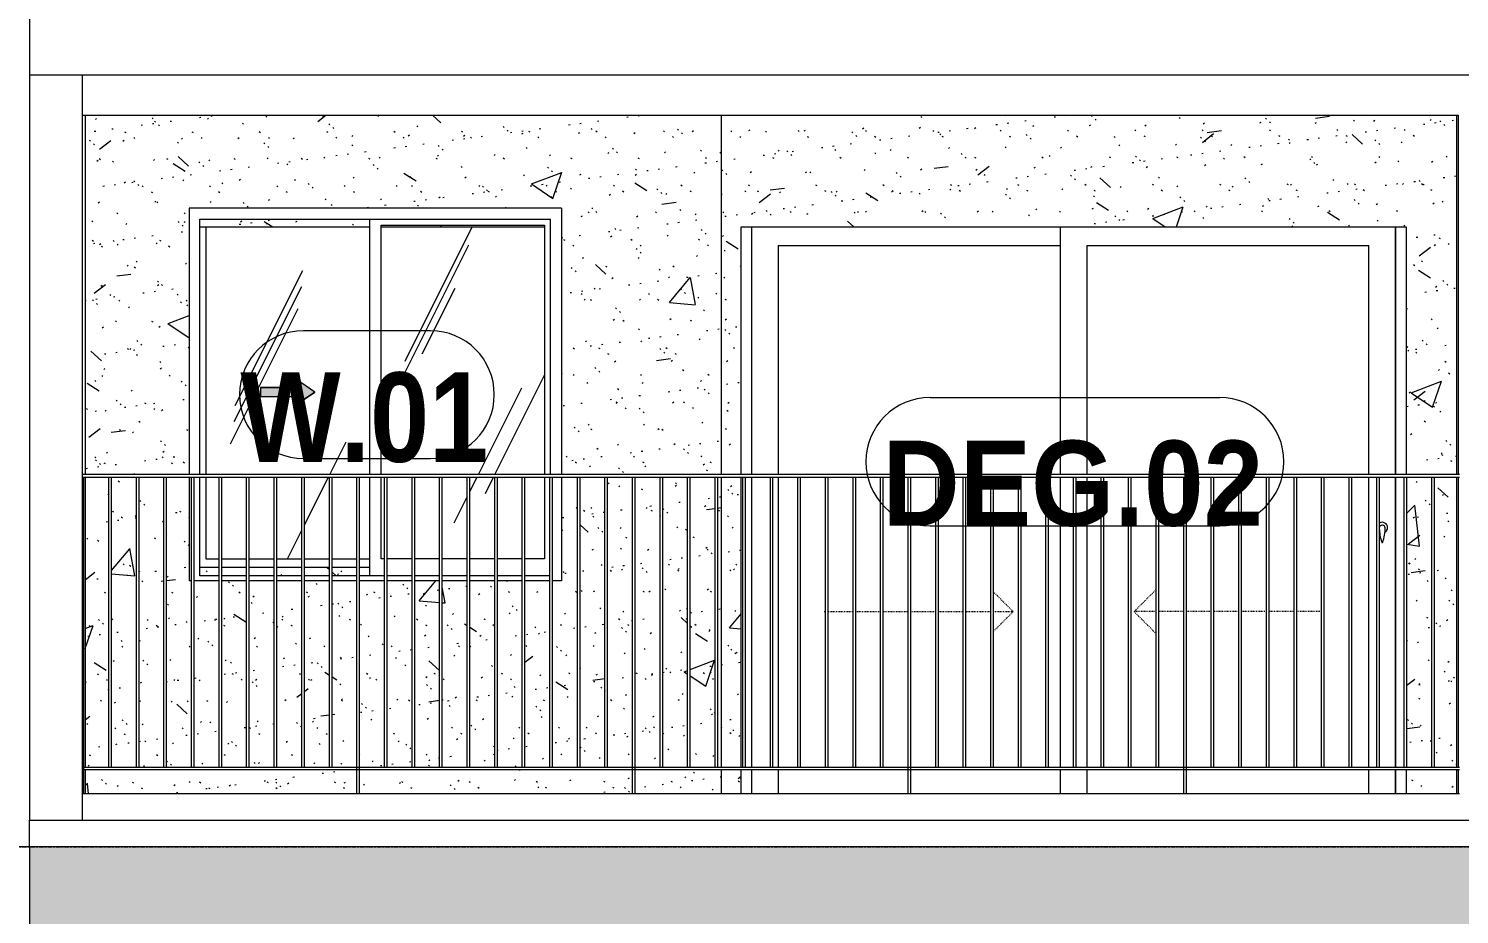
# Model space of a CAD drawing. Header units: millimetres. Extents: x -134153 to 99383, y -5233 to 35400.
# Drawn here: x 47781 to 53159, y 5346 to 8675 of the extents above; entities that cross this region are included whole.
import ezdxf

# ---------------------------------------------------------------- set-up
doc = ezdxf.new("R2010")
doc.units = ezdxf.units.MM
for name, pattern in [('1 NÉT CALL OUT', [6, 3, -3]), ('Centre', [31.75, 6.35, -4.7625, 15.875, -4.7625]), ('Dash', [6, 3, -3])]:
    doc.linetypes.add(name, pattern=pattern)
for name, color, linetype, lineweight in [('0-2', 250, 'Continuous', 5), ('A-DETL-GENF', 92, 'Continuous', 9), ('A-DETL-GENF-1', 92, '1 NÉT CALL OUT', 9), ('A-DOOR', 31, 'Continuous', 9), ('A-DOOR-FRAM', 31, 'Continuous', 9), ('A-DOOR-HDLN', 31, 'Dash', 9), ('A-DOOR-IDEN', 31, 'Continuous', 9), ('A-FLOR-HRAL', 11, 'Continuous', 9), ('A-FLOR-LEVL-2', 51, 'Centre', 9), ('A-GLAZ', 151, 'Continuous', 9), ('A-GLAZ-3', 7, '1 NÉT CALL OUT', 9), ('A-GLAZ-IDEN', 152, 'Continuous', 9), ('A-WALL', 113, 'Continuous', 9), ('A-WALL-PATT-1', 9, 'Continuous', 9), ('A-WALL-PATT-2', 111, 'Continuous', 5), ('I-WALL-1', 7, 'Continuous', 9), ('S-BEAM-1', 7, 'Continuous', 9), ('S-COLS', 52, 'Continuous', 9)]:
    doc.layers.add(name, color=color, linetype=linetype, lineweight=lineweight)
doc.styles.add('Arial_B_1', font='arialbd_0.ttf', dxfattribs={"width": 0.85, "height": 336})
doc.styles.add('Arial_B_2', font='arialbd_0.ttf', dxfattribs={"width": 0.9, "height": 320})
pattern_1 = [(50, (82572.6, 0), (1165.98, -102.01), [121.92, -1341.12]), (355, (82572.6, 0), (-225.55, 1222.76), [97.54, -1072.9]), (100.451, (82669.8, -8.5), (940.43, 1120.75), [103.62, -1139.78]), (46.184, (82572.6, 325.1), (1734.9, -269.07), [182.88, -2011.68]), (96.636, (82717.2, 302.7), (1519.38, 1583.54), [155.42, -1709.66]), (351.184, (82572.6, 325.1), (1519.4, 1583.52), [146.3, -1609.34]), (21, (82735.2, 243.8), (970.33, -654.5), [121.92, -1341.12]), (326, (82735.2, 243.8), (395.53, 1178.8), [97.54, -1072.9]), (71.451, (82816, 189.3), (1365.87, 524.3), [103.62, -1139.78]), (37.5, (82572.62, 0), (19.767, 541.153), [53.645, -1006.246, 53.645, -1035.507, -1076.96]), (37.5, (82572.62, 0), (19.767, 541.153), [-2149.043, 53.645, -1023.315]), (7.5, (82572.6, 0), (427.646, 641.156), [53.645, -567.334, 53.645, -981.862, -410.464]), (7.5, (82572.6, 0), (427.646, 641.156), [-1656.486, 53.645, -356.82]), (327.5, (82210.1, 0), (867.782, -36.665), [53.645, -352.755, 53.645, -1214.323, -1682.496]), (327.5, (82210.1, 0), (867.782, -36.665), [-1674.37, 53.645, -1628.85]), (317.5, (82047.56, 0), (948.028, 162.73), [53.645, -474.675, 53.645, -788.416, -1194.816]), (317.5, (82047.56, 0), (948.028, 162.73), [-1370.38, 53.645, -1141.17])]
pattern_2 = [(37.5, (82572.62, 0), (-5.1206, 156.6122), [5.364, -118.181, 5.364, -132.812, -132.08]), (37.5, (82572.62, 0), (-5.1206, 156.6122), [-261.722, 5.364, -126.716]), (7.5, (82572.62, 0), (143.847, 229.3842), [5.364, -61.285, 5.364, -105.989, -42.672]), (7.5, (82572.62, 0), (143.847, 229.3842), [-178.003, 5.364, -37.308]), (327.5, (82472.65, 0), (253.1176, 0.4601), [5.364, -35.276, 5.364, -140.94, -191.008]), (327.5, (82472.65, 0), (253.1176, 0.4601), [-186.944, 5.364, -185.644]), (317.5, (82472.65, 0), (244.338, 71.3376), [5.364, -14.956, 5.364, -90.546, -109.728]), (317.5, (82472.65, 0), (244.338, 71.3376), [-116.23, 5.364, -104.364])]
pattern_3 = [(63.435, (84482.24, 111.3), (-0.002, 1625.6), [567.96, -3067]), (63.435, (82856.64, 111.3), (-0.002, 1625.6), [567.96, -3067]), (63.435, (85260.4, 425.35), (-0.002, 1625.6), [567.96, -3067]), (63.435, (83634.8, 425.35), (-0.002, 1625.6), [567.96, -3067]), (63.435, (85142.64, 314.5), (-0.002, 1625.6), [567.96, -3067]), (63.435, (83517.04, 314.5), (-0.002, 1625.6), [567.96, -3067]), (63.435, (85022.6, 949.4), (-0.002, 1625.6), [276.06, -3358.9]), (63.435, (83397, 949.4), (-0.002, 1625.6), [276.06, -3358.9]), (63.435, (84944.06, 851.15), (-0.002, 1625.6), [567.96, -3067]), (63.435, (83318.46, 851.15), (-0.002, 1625.6), [567.96, -3067]), (63.435, (84957.9, 921.7), (-0.002, 1625.6), [567.96, -3067]), (63.435, (83332.3, 921.7), (-0.002, 1625.6), [567.96, -3067]), (63.435, (84302.1, 612.2), (-0.002, 1625.6), [567.96, -3067]), (63.435, (82676.5, 612.2), (-0.002, 1625.6), [567.96, -3067]), (63.435, (84315.9, 695.35), (-0.002, 1625.6), [567.96, -3067]), (63.435, (82690.3, 695.35), (-0.002, 1625.6), [567.96, -3067]), (63.435, (84319.65, 755.3), (-0.002, 1625.6), [567.96, -3067]), (63.435, (82694.05, 755.3), (-0.002, 1625.6), [567.96, -3067])]

# ---------------------------------------------------------------- blocks, each defined once
blk = doc.blocks.new('NCV_TKTC_KET CAU_rvt-2-TKCS_MẶT ĐỨNG HƯỚNG NAM')
at = {"layer": 'S-BEAM-1'}
for p, q in [((86277.6, 8900), (86277.6, 8500)), ((94852.6, 8500), (86277.6, 8500)), ((86277.6, 5700), (86477.6, 5700)), ((86277.6, 5600), (86277.6, 5700)), ((86477.6, 5700), (91652.5, 5700)), ((91652.5, 5700), (91852.5, 5700))]:
    blk.add_line(p, q, dxfattribs=at)
blk = doc.blocks.new('NCV_TKTC_TANG 2_rvt-2-TKCS_MẶT ĐỨNG HƯỚNG NAM')
at = {"layer": 'A-WALL-PATT-1'}
h = blk.add_hatch(dxfattribs=at)
h.set_pattern_fill('FP_31', color=256, style=0, pattern_type=2)
h.set_pattern_definition(pattern_1)
h.paths.add_polyline_path([(86756.1, 5800), (87508.6, 5800), (87508.6, 5890), (86487.6, 5890), (86487.6, 5800), (86546.1, 5800)])
h.paths.add_polyline_path([(87518.6, 5800), (88544.6, 5800), (88544.6, 5890), (87518.6, 5890)])
h.paths.add_polyline_path([(88877.6, 5800), (88877.6, 5890), (88554.6, 5890), (88554.6, 5800), (88787.6, 5800)])
h.paths.add_polyline_path([(88036.6, 5900), (88130.2, 5900), (88130.2, 6600), (88036.6, 6600), (88036.6, 6513.3)])
h.paths.add_polyline_path([(88140.2, 5900), (88233.8, 5900), (88233.8, 6600), (88140.2, 6600), (88140.2, 6513.3)])
h.paths.add_polyline_path([(88243.8, 5900), (88337.4, 5900), (88337.4, 6990), (88277.6, 6990), (88277.6, 6600), (88243.8, 6600), (88243.8, 6513.3)])
h.paths.add_polyline_path([(88347.4, 5900), (88441, 5900), (88441, 6990), (88347.4, 6990), (88347.4, 6513.3)])
h.paths.add_polyline_path([(88451, 5900), (88544.6, 5900), (88544.6, 6990), (88451, 6990), (88451, 6361)])
h.paths.add_polyline_path([(87622.2, 5900), (87715.8, 5900), (87715.8, 6600), (87622.2, 6600), (87622.2, 6283.9)])
h.paths.add_polyline_path([(86897, 5900), (86990.6, 5900), (86990.6, 6600), (86897, 6600), (86897, 6513.3)])
h.paths.add_polyline_path([(87518.6, 5900), (87612.2, 5900), (87612.2, 6600), (87518.6, 6600), (87518.6, 6226)])
h.paths.add_polyline_path([(87508.6, 5900), (87508.6, 6600), (87415, 6600), (87415, 5900)])
h.paths.add_polyline_path([(88026.6, 5900), (88026.6, 6600), (87933, 6600), (87933, 5900)])
h.paths.add_polyline_path([(87405, 5900), (87405, 6600), (87311.4, 6600), (87311.4, 5900)])
h.paths.add_polyline_path([(87301.4, 5900), (87301.4, 6600), (87207.8, 6600), (87207.8, 5900)])
h.paths.add_polyline_path([(87197.8, 5900), (87197.8, 6600), (87104.2, 6600), (87104.2, 5900)])
h.paths.add_polyline_path([(86887, 5900), (86887, 6600), (86877.6, 6600), (86877.6, 6990), (86793.4, 6990), (86793.4, 5900)])
h.paths.add_polyline_path([(87923, 5900), (87923, 6600), (87829.4, 6600), (87829.4, 5900)])
h.paths.add_polyline_path([(86783.4, 5900), (86783.4, 6990), (86689.8, 6990), (86689.8, 5900)])
h.paths.add_polyline_path([(88554.6, 5900), (88648.2, 5900), (88648.2, 6990), (88554.6, 6990), (88554.6, 6188.3)])
h.paths.add_polyline_path([(86679.8, 5900), (86679.8, 6990), (86586.2, 6990), (86586.2, 5900)])
h.paths.add_polyline_path([(87819.4, 5900), (87819.4, 6600), (87725.8, 6600), (87725.8, 5900)])
h.paths.add_polyline_path([(88658.2, 5900), (88751.8, 5900), (88751.8, 6990), (88658.2, 6990), (88658.2, 6015.7)])
h.paths.add_polyline_path([(86576.2, 5900), (86576.2, 6990), (86487.6, 6990), (86487.6, 5900)])
h.paths.add_polyline_path([(88761.8, 5900), (88855.4, 5900), (88855.4, 6990), (88761.8, 6990), (88761.8, 6513.3)])
h.paths.add_polyline_path([(87000.6, 5900), (87094.2, 5900), (87094.2, 6600), (87000.6, 6600), (87000.6, 5936.6)])
h.paths.add_polyline_path([(88877.6, 5900), (88877.6, 6990), (88865.4, 6990), (88865.4, 5900)])
h.paths.add_polyline_path([(86936.4, 6619), (86990.6, 6619), (86990.6, 6650), (86918.5, 6650), (86918.5, 6619)])
h.paths.add_polyline_path([(87000.6, 6619), (87094.2, 6619), (87094.2, 6650), (87000.6, 6650)])
h.paths.add_polyline_path([(87104.2, 6619), (87197.8, 6619), (87197.8, 6650), (87104.2, 6650)])
h.paths.add_polyline_path([(87207.8, 6619), (87301.4, 6619), (87301.4, 6650), (87207.8, 6650)])
h.paths.add_polyline_path([(87311.4, 6619), (87405, 6619), (87405, 6650), (87311.4, 6650)])
h.paths.add_polyline_path([(87415, 6619), (87508.6, 6619), (87508.6, 6650), (87415, 6650)])
h.paths.add_polyline_path([(87518.6, 6619), (87555.3, 6619), (87555.3, 6650), (87518.6, 6650)])
h.paths.add_polyline_path([(86487.6, 7000), (86877.6, 7000), (86877.6, 8000), (88277.6, 8000), (88277.6, 7000), (88877.6, 7000), (88877.6, 8350), (86487.6, 8350), (86487.6, 7617.5)])
h.paths.add_polyline_path([(86936.4, 7930), (87555.3, 7930), (87555.3, 7959.1), (86918.5, 7959.1), (86918.5, 7930)])
h.paths.add_polyline_path([(87599.8, 7930), (88214.1, 7930), (88214.1, 7936.5), (87599.8, 7936.5)])
h = blk.add_hatch(dxfattribs=at)
h.set_pattern_fill('FP_32', color=256, style=0, pattern_type=2)
h.set_pattern_definition(pattern_2)
h.paths.add_polyline_path([(86756.1, 5800), (87508.6, 5800), (87508.6, 5890), (86487.6, 5890), (86487.6, 5800), (86546.1, 5800)])
h.paths.add_polyline_path([(87518.6, 5800), (88544.6, 5800), (88544.6, 5890), (87518.6, 5890)])
h.paths.add_polyline_path([(88877.6, 5800), (88877.6, 5890), (88554.6, 5890), (88554.6, 5800), (88787.6, 5800)])
h.paths.add_polyline_path([(88036.6, 5900), (88130.2, 5900), (88130.2, 6600), (88036.6, 6600), (88036.6, 6513.3)])
h.paths.add_polyline_path([(88140.2, 5900), (88233.8, 5900), (88233.8, 6600), (88140.2, 6600), (88140.2, 6513.3)])
h.paths.add_polyline_path([(88243.8, 5900), (88337.4, 5900), (88337.4, 6990), (88277.6, 6990), (88277.6, 6600), (88243.8, 6600), (88243.8, 6513.3)])
h.paths.add_polyline_path([(88347.4, 5900), (88441, 5900), (88441, 6990), (88347.4, 6990), (88347.4, 6513.3)])
h.paths.add_polyline_path([(88451, 5900), (88544.6, 5900), (88544.6, 6990), (88451, 6990), (88451, 6361)])
h.paths.add_polyline_path([(87622.2, 5900), (87715.8, 5900), (87715.8, 6600), (87622.2, 6600), (87622.2, 6283.9)])
h.paths.add_polyline_path([(86897, 5900), (86990.6, 5900), (86990.6, 6600), (86897, 6600), (86897, 6513.3)])
h.paths.add_polyline_path([(87518.6, 5900), (87612.2, 5900), (87612.2, 6600), (87518.6, 6600), (87518.6, 6226)])
h.paths.add_polyline_path([(87508.6, 5900), (87508.6, 6600), (87415, 6600), (87415, 5900)])
h.paths.add_polyline_path([(88026.6, 5900), (88026.6, 6600), (87933, 6600), (87933, 5900)])
h.paths.add_polyline_path([(87405, 5900), (87405, 6600), (87311.4, 6600), (87311.4, 5900)])
h.paths.add_polyline_path([(87301.4, 5900), (87301.4, 6600), (87207.8, 6600), (87207.8, 5900)])
h.paths.add_polyline_path([(87197.8, 5900), (87197.8, 6600), (87104.2, 6600), (87104.2, 5900)])
h.paths.add_polyline_path([(86887, 5900), (86887, 6600), (86877.6, 6600), (86877.6, 6990), (86793.4, 6990), (86793.4, 5900)])
h.paths.add_polyline_path([(87923, 5900), (87923, 6600), (87829.4, 6600), (87829.4, 5900)])
h.paths.add_polyline_path([(86783.4, 5900), (86783.4, 6990), (86689.8, 6990), (86689.8, 5900)])
h.paths.add_polyline_path([(88554.6, 5900), (88648.2, 5900), (88648.2, 6990), (88554.6, 6990), (88554.6, 6188.3)])
h.paths.add_polyline_path([(86679.8, 5900), (86679.8, 6990), (86586.2, 6990), (86586.2, 5900)])
h.paths.add_polyline_path([(87819.4, 5900), (87819.4, 6600), (87725.8, 6600), (87725.8, 5900)])
h.paths.add_polyline_path([(88658.2, 5900), (88751.8, 5900), (88751.8, 6990), (88658.2, 6990), (88658.2, 6015.7)])
h.paths.add_polyline_path([(86576.2, 5900), (86576.2, 6990), (86487.6, 6990), (86487.6, 5900)])
h.paths.add_polyline_path([(88761.8, 5900), (88855.4, 5900), (88855.4, 6990), (88761.8, 6990), (88761.8, 6513.3)])
h.paths.add_polyline_path([(87000.6, 5900), (87094.2, 5900), (87094.2, 6600), (87000.6, 6600), (87000.6, 5936.6)])
h.paths.add_polyline_path([(88877.6, 5900), (88877.6, 6990), (88865.4, 6990), (88865.4, 5900)])
h.paths.add_polyline_path([(86936.4, 6619), (86990.6, 6619), (86990.6, 6650), (86918.5, 6650), (86918.5, 6619)])
h.paths.add_polyline_path([(87000.6, 6619), (87094.2, 6619), (87094.2, 6650), (87000.6, 6650)])
h.paths.add_polyline_path([(87104.2, 6619), (87197.8, 6619), (87197.8, 6650), (87104.2, 6650)])
h.paths.add_polyline_path([(87207.8, 6619), (87301.4, 6619), (87301.4, 6650), (87207.8, 6650)])
h.paths.add_polyline_path([(87311.4, 6619), (87405, 6619), (87405, 6650), (87311.4, 6650)])
h.paths.add_polyline_path([(87415, 6619), (87508.6, 6619), (87508.6, 6650), (87415, 6650)])
h.paths.add_polyline_path([(87518.6, 6619), (87555.3, 6619), (87555.3, 6650), (87518.6, 6650)])
h.paths.add_polyline_path([(86487.6, 7000), (86877.6, 7000), (86877.6, 8000), (88277.6, 8000), (88277.6, 7000), (88877.6, 7000), (88877.6, 8350), (86487.6, 8350), (86487.6, 7617.5)])
h.paths.add_polyline_path([(86936.4, 7930), (87555.3, 7930), (87555.3, 7959.1), (86918.5, 7959.1), (86918.5, 7930)])
h.paths.add_polyline_path([(87599.8, 7930), (88214.1, 7930), (88214.1, 7936.5), (87599.8, 7936.5)])
h = blk.add_hatch(dxfattribs=at)
h.set_pattern_fill('FP_31', color=256, style=0, pattern_type=2)
h.set_pattern_definition(pattern_1)
h.paths.add_polyline_path([(91642.6, 5800), (91642.6, 5890), (91452.6, 5890), (91452.6, 5800), (91630.1, 5800)])
h.paths.add_polyline_path([(88877.6, 5800), (88952.6, 5800), (88952.6, 5890), (88877.6, 5890)])
h.paths.add_polyline_path([(88877.6, 5900), (88952.6, 5900), (88952.6, 6990), (88877.6, 6990), (88877.6, 6513.3)])
h.paths.add_polyline_path([(91642.6, 5900), (91642.6, 6990), (91559, 6990), (91559, 5900), (91621.7, 5900)])
h.paths.add_polyline_path([(91455.4, 5900), (91549, 5900), (91549, 6990), (91455.4, 6990), (91455.4, 6513.3)])
h.paths.add_polyline_path([(88877.6, 7000), (88952.6, 7000), (88952.6, 7930), (91452.6, 7930), (91452.6, 7000), (91642.6, 7000), (91642.6, 8350), (88877.6, 8350), (88877.6, 7065.4)])
h = blk.add_hatch(dxfattribs=at)
h.set_pattern_fill('FP_32', color=256, style=0, pattern_type=2)
h.set_pattern_definition(pattern_2)
h.paths.add_polyline_path([(91642.6, 5800), (91642.6, 5890), (91452.6, 5890), (91452.6, 5800), (91630.1, 5800)])
h.paths.add_polyline_path([(88877.6, 5800), (88952.6, 5800), (88952.6, 5890), (88877.6, 5890)])
h.paths.add_polyline_path([(88877.6, 5900), (88952.6, 5900), (88952.6, 6990), (88877.6, 6990), (88877.6, 6513.3)])
h.paths.add_polyline_path([(91642.6, 5900), (91642.6, 6990), (91559, 6990), (91559, 5900), (91621.7, 5900)])
h.paths.add_polyline_path([(91455.4, 5900), (91549, 5900), (91549, 6990), (91455.4, 6990), (91455.4, 6513.3)])
h.paths.add_polyline_path([(88877.6, 7000), (88952.6, 7000), (88952.6, 7930), (91452.6, 7930), (91452.6, 7000), (91642.6, 7000), (91642.6, 8350), (88877.6, 8350), (88877.6, 7065.4)])
at = {"layer": 'I-WALL-1'}
for p, q in [((86487.6, 8350), (86487.6, 7000)), ((88877.6, 8350), (88877.6, 7000)), ((91642.6, 7000), (91642.6, 8350)), ((86918.5, 7930), (87555.3, 7930)), ((87599.8, 7930), (88214.1, 7930)), ((88952.6, 7000), (88952.6, 7930)), ((88952.6, 7930), (91452.6, 7930)), ((91452.6, 7930), (91452.6, 7000)), ((86487.6, 6990), (86487.6, 5900)), ((88877.6, 6990), (88877.6, 5900)), ((88952.6, 5900), (88952.6, 6990)), ((91642.6, 5900), (91642.6, 6990)), ((86990.6, 6650), (86918.5, 6650)), ((87094.2, 6650), (87000.6, 6650)), ((87197.8, 6650), (87104.2, 6650)), ((87301.4, 6650), (87207.8, 6650)), ((87405, 6650), (87311.4, 6650)), ((87508.6, 6650), (87415, 6650)), ((87555.3, 6650), (87518.6, 6650)), ((86487.6, 5890), (86487.6, 5800)), ((88877.6, 5890), (88877.6, 5800)), ((88952.6, 5800), (88952.6, 5890)), ((91452.6, 5890), (91452.6, 5800)), ((91642.6, 5800), (91642.6, 5890))]:
    blk.add_line(p, q, dxfattribs=at)
blk = doc.blocks.new('1_FAMILY RVT - W01-WxH 1400x1400xmm-V277-TKCS_MẶT ĐỨNG HƯỚNG NAM')
at = {"layer": 'A-DETL-GENF-1'}
blk.add_hatch(color=256, dxfattribs=at).paths.add_polyline_path([(87282.1, 7262.1), (87349.8, 7309.5), (87282.1, 7357), (87282.1, 7326.5), (87146.6, 7326.5), (87146.6, 7292.6), (87282.1, 7292.6)])
at = {"layer": 'A-GLAZ'}
h = blk.add_hatch(dxfattribs=at)
h.set_pattern_fill('FP_30', color=256, style=0, pattern_type=2)
h.set_pattern_definition(pattern_3)
h.paths.add_polyline_path([(86990.6, 6682.5), (86990.6, 6990), (86941.1, 6990), (86941.1, 6682.5)])
h.paths.add_polyline_path([(87000.6, 6682.5), (87094.2, 6682.5), (87094.2, 6990), (87000.6, 6990), (87000.6, 6742)])
h.paths.add_polyline_path([(87104.2, 6682.5), (87197.8, 6682.5), (87197.8, 6990), (87104.2, 6990), (87104.2, 6845.6)])
h.paths.add_polyline_path([(87207.8, 6682.5), (87301.4, 6682.5), (87301.4, 6990), (87207.8, 6990), (87207.8, 6949.2)])
h.paths.add_polyline_path([(87311.4, 6682.5), (87405, 6682.5), (87405, 6990), (87311.4, 6990), (87311.4, 6926.5)])
h.paths.add_polyline_path([(87415, 6682.5), (87508.6, 6682.5), (87508.6, 6990), (87415, 6990), (87415, 6822.9)])
h.paths.add_polyline_path([(87518.6, 6682.5), (87555.3, 6682.5), (87555.3, 6990), (87518.6, 6990), (87518.6, 6719.3)])
h.paths.add_polyline_path([(87555.3, 7000), (87555.3, 7930), (86941.1, 7930), (86941.1, 7000), (87349.8, 7000)])
h.paths.add_polyline_path([(87282.1, 7262.1), (87282.1, 7292.6), (87146.6, 7292.6), (87146.6, 7326.5), (87282.1, 7326.5), (87282.1, 7357), (87349.8, 7309.5), (87325.6, 7292.6)])
h = blk.add_hatch(dxfattribs=at)
h.set_pattern_fill('FP_30', color=256, style=0, pattern_type=2)
h.set_pattern_definition(pattern_3)
h.paths.add_polyline_path([(87612.2, 6682.5), (87612.2, 6990), (87599.8, 6990), (87599.8, 6682.5)])
h.paths.add_polyline_path([(87622.2, 6682.5), (87715.8, 6682.5), (87715.8, 6990), (87622.2, 6990), (87622.2, 6714.5)])
h.paths.add_polyline_path([(87725.8, 6682.5), (87819.4, 6682.5), (87819.4, 6990), (87725.8, 6990), (87725.8, 6862.5)])
h.paths.add_polyline_path([(88130.2, 6682.5), (88130.2, 6990), (88036.6, 6990), (88036.6, 6682.5)])
h.paths.add_polyline_path([(87829.4, 6682.5), (87923, 6682.5), (87923, 6990), (87829.4, 6990)])
h.paths.add_polyline_path([(88214.1, 6682.5), (88214.1, 6990), (88140.2, 6990), (88140.2, 6682.5)])
h.paths.add_polyline_path([(87933, 6682.5), (88026.6, 6682.5), (88026.6, 6990), (87933, 6990)])
h.paths.add_polyline_path([(87729.6, 7000), (88214.1, 7000), (88214.1, 7930), (87599.8, 7930), (87599.8, 7000)])
at = {"layer": 'A-DETL-GENF'}
for p, q in [((87146.6, 7326.5), (87146.6, 7292.6)), ((87146.6, 7326.5), (87282.1, 7326.5)), ((87282.1, 7326.5), (87146.6, 7326.5)), ((87146.6, 7326.5), (87146.6, 7292.6)), ((87282.1, 7357), (87282.1, 7326.5)), ((87349.8, 7309.5), (87282.1, 7357)), ((87349.8, 7309.5), (87282.1, 7357)), ((87282.1, 7357), (87282.1, 7326.5)), ((87146.6, 7292.6), (87282.1, 7292.6)), ((87146.6, 7292.6), (87282.1, 7292.6)), ((87349.8, 7309.5), (87282.1, 7262.1)), ((87282.1, 7262.1), (87349.8, 7309.5)), ((87282.1, 7292.6), (87282.1, 7262.1)), ((87282.1, 7292.6), (87282.1, 7262.1))]:
    blk.add_line(p, q, dxfattribs=at)
at = {"layer": 'A-GLAZ'}
for p, q in [((88277.6, 8000), (86877.6, 8000)), ((86877.6, 8000), (86877.6, 7000)), ((88277.6, 8000), (88277.6, 7000)), ((86918.5, 7959.1), (88236.6, 7959.1)), ((86918.5, 7000), (86918.5, 7959.1)), ((86941.1, 7930), (86941.1, 7000)), ((87555.3, 7959.1), (87555.3, 7000)), ((87599.8, 7000), (87599.8, 7936.5)), ((87599.8, 7936.5), (88214.1, 7936.5)), ((88214.1, 7936.5), (88214.1, 7000)), ((88236.6, 7000), (88236.6, 7959.1)), ((86877.6, 6990), (86877.6, 6600)), ((86918.5, 6619), (86918.5, 6990)), ((86941.1, 6990), (86941.1, 6682.5)), ((87555.3, 6990), (87555.3, 6619)), ((87599.8, 6682.5), (87599.8, 6990)), ((88214.1, 6990), (88214.1, 6682.5)), ((88277.6, 6990), (88277.6, 6600)), ((86941.1, 6682.5), (86990.6, 6682.5)), ((87000.6, 6682.5), (87094.2, 6682.5)), ((87104.2, 6682.5), (87197.8, 6682.5)), ((87207.8, 6682.5), (87301.4, 6682.5)), ((87311.4, 6682.5), (87405, 6682.5)), ((87415, 6682.5), (87508.6, 6682.5)), ((87518.6, 6682.5), (87555.3, 6682.5)), ((87612.2, 6682.5), (87599.8, 6682.5)), ((87715.8, 6682.5), (87622.2, 6682.5)), ((87819.4, 6682.5), (87725.8, 6682.5)), ((87923, 6682.5), (87829.4, 6682.5)), ((88026.6, 6682.5), (87933, 6682.5)), ((88130.2, 6682.5), (88036.6, 6682.5)), ((88214.1, 6682.5), (88140.2, 6682.5)), ((86990.6, 6619), (86918.5, 6619)), ((87094.2, 6619), (87000.6, 6619)), ((87197.8, 6619), (87104.2, 6619)), ((87301.4, 6619), (87207.8, 6619)), ((87405, 6619), (87311.4, 6619)), ((87508.6, 6619), (87415, 6619)), ((87612.2, 6619), (87518.6, 6619)), ((87715.8, 6619), (87622.2, 6619)), ((87819.4, 6619), (87725.8, 6619)), ((87923, 6619), (87829.4, 6619)), ((88026.6, 6619), (87933, 6619)), ((88130.2, 6619), (88036.6, 6619)), ((88233.8, 6619), (88140.2, 6619)), ((86887, 6600), (86877.6, 6600)), ((86990.6, 6600), (86897, 6600)), ((87094.2, 6600), (87000.6, 6600)), ((87197.8, 6600), (87104.2, 6600)), ((87301.4, 6600), (87207.8, 6600)), ((87405, 6600), (87311.4, 6600)), ((87508.6, 6600), (87415, 6600)), ((87612.2, 6600), (87518.6, 6600)), ((87715.8, 6600), (87622.2, 6600)), ((87819.4, 6600), (87725.8, 6600)), ((87923, 6600), (87829.4, 6600)), ((88026.6, 6600), (87933, 6600)), ((88130.2, 6600), (88036.6, 6600)), ((88233.8, 6600), (88140.2, 6600)), ((88277.6, 6600), (88243.8, 6600))]:
    blk.add_line(p, q, dxfattribs=at)
blk = doc.blocks.new('DEG_02-DEG_03 - DEG_02-2500x2400mm-CỬA ĐI 02 CÁNH TRƯỢT-V255-TKCS_MẶT ĐỨNG HƯỚNG NAM')
at = {"layer": 'A-DOOR'}
for p, q in [((90152.6, 10400), (90152.6, 11330)), ((91412.6, 11330), (91412.6, 10400)), ((89092.6, 11260), (89092.6, 10400)), ((89092.6, 11260), (90152.6, 11260)), ((90252.6, 11260), (90252.6, 10400)), ((90252.6, 11260), (91312.6, 11260)), ((91312.6, 10400), (91312.6, 11260)), ((89092.6, 10390), (89092.6, 9300)), ((90152.6, 9300), (90152.6, 10390)), ((90252.6, 10390), (90252.6, 9300)), ((91312.6, 9300), (91312.6, 10390)), ((91412.6, 10390), (91412.6, 9300)), ((89092.6, 9290), (89092.6, 9200)), ((90152.6, 9200), (90152.6, 9290)), ((90252.6, 9290), (90252.6, 9200)), ((91312.6, 9200), (91312.6, 9290)), ((91412.6, 9290), (91412.6, 9200))]:
    blk.add_line(p, q, dxfattribs=at)
at = {"layer": 'A-DOOR', "flags": 128}
blk.add_lwpolyline([(91364.1, 10208.7), (91364.1, 10208.7), (91364, 10208.7), (91364, 10208.7), (91364, 10208.7), (91364, 10208.7), (91364, 10208.7), (91364, 10208.7), (91363.9, 10208.7), (91363.9, 10208.7), (91363.9, 10208.7), (91363.9, 10208.7), (91363.8, 10208.7), (91363.8, 10208.7), (91363.8, 10208.7), (91363.7, 10208.7), (91363.7, 10208.7), (91363.7, 10208.7), (91363.6, 10208.7), (91363.6, 10208.7), (91363.5, 10208.7), (91363.5, 10208.7), (91363.4, 10208.7), (91363.4, 10208.7), (91363.3, 10208.7), (91363.3, 10208.7), (91363.2, 10208.7), (91363.2, 10208.7), (91363.1, 10208.7), (91363.1, 10208.7), (91363, 10208.7), (91362.9, 10208.7), (91362.9, 10208.7), (91362.8, 10208.7), (91362.8, 10208.7), (91362.7, 10208.7), (91362.6, 10208.7), (91362.6, 10208.7), (91362.5, 10208.7), (91362.5, 10208.7), (91362.4, 10208.7), (91362.3, 10208.7), (91362.3, 10208.7), (91362.2, 10208.7), (91362.2, 10208.7), (91362.1, 10208.7), (91362.1, 10208.7), (91362, 10208.7), (91361.9, 10208.7), (91361.9, 10208.7), (91361.8, 10208.7), (91361.8, 10208.7), (91361.7, 10208.7), (91361.7, 10208.7), (91361.6, 10208.7), (91361.6, 10208.7), (91361.5, 10208.7), (91361.5, 10208.7), (91361.5, 10208.7), (91361.4, 10208.7), (91361.4, 10208.7), (91361.3, 10208.7), (91361.3, 10208.7), (91361.3, 10208.7), (91361.2, 10208.7), (91361.2, 10208.7), (91361.2, 10208.7), (91361.2, 10208.7), (91361.2, 10208.7), (91361.1, 10208.7), (91361.1, 10208.7), (91361.1, 10208.7), (91361.1, 10208.7), (91361.1, 10208.7), (91361.1, 10208.7), (91361.1, 10208.7)], dxfattribs=at)
at = {"layer": 'A-DOOR'}
for centre, radius, start, end in [((91362.6, 10200), 20, 0, 120), ((91516.4, 10199.2), 164.8, 180.6304, 199.134), ((91361.1, 10199.2), 9.45, 90, 165), ((91364.1, 10199.2), 9.45, 0, 90), ((91208.8, 10199.2), 164.8, 340.866, 0), ((91362.6, 10200), 20, 300, 0), ((91362.9, 10146), 2.34, 199.134, 261.031), ((91362.2, 10146), 2.34, 278.969, 340.866)]:
    blk.add_arc(centre, radius, start, end, dxfattribs=at)
at = {"layer": 'A-DOOR-FRAM'}
for p, q in [((88992.6, 10400), (88992.6, 11330)), ((91412.6, 10400), (91412.6, 11330)), ((88992.6, 9300), (88992.6, 10390)), ((91412.6, 9300), (91412.6, 10390)), ((88992.6, 9200), (88992.6, 9290)), ((91412.6, 9200), (91412.6, 9290))]:
    blk.add_line(p, q, dxfattribs=at)
at = {"layer": 'A-DOOR-HDLN'}
for p, q in [((89975.3, 9884.2), (89901.4, 9958.2)), ((90429.8, 9884.2), (90513, 9967.4)), ((89265.3, 9884.2), (89269.8, 9884.2)), ((89279.8, 9884.2), (89373.4, 9884.2)), ((89383.4, 9884.2), (89477, 9884.2)), ((89487, 9884.2), (89580.6, 9884.2)), ((89590.6, 9884.2), (89684.2, 9884.2)), ((89694.2, 9884.2), (89787.8, 9884.2)), ((89797.8, 9884.2), (89891.4, 9884.2)), ((89975.3, 9884.2), (89901.4, 9810.3)), ((89901.4, 9884.2), (89975.3, 9884.2)), ((90429.8, 9884.2), (90513, 9801.1)), ((90513, 9884.2), (90429.8, 9884.2)), ((90616.6, 9884.2), (90523, 9884.2)), ((90720.2, 9884.2), (90626.6, 9884.2)), ((90823.8, 9884.2), (90730.2, 9884.2)), ((90927.4, 9884.2), (90833.8, 9884.2)), ((91031, 9884.2), (90937.4, 9884.2)), ((91134.6, 9884.2), (91041, 9884.2))]:
    blk.add_line(p, q, dxfattribs=at)
blk = doc.blocks.new('Railing - 10mm-1251313-TKCS_MẶT ĐỨNG HƯỚNG NAM')
at = {"layer": 'A-FLOR-HRAL'}
for p, q in [((52620.064287, 5900), (52620.064287, 6990)), ((52630.064287, 5900), (52630.064287, 6990))]:
    blk.add_line(p, q, dxfattribs=at)
blk = doc.blocks.new('Railing - 50 x 10mm-1251315-TKCS_MẶT ĐỨNG HƯỚNG NAM')
at = {"layer": 'A-FLOR-HRAL'}
for p, q in [((51697.564287, 5800), (51697.564287, 6990)), ((51707.564287, 6990), (51697.564287, 6990)), ((51707.564287, 5800), (51707.564287, 6990))]:
    blk.add_line(p, q, dxfattribs=at)
blk = doc.blocks.new('Railing - 50 x 10mm-1251311-TKCS_MẶT ĐỨNG HƯỚNG NAM')
at = {"layer": 'A-FLOR-HRAL'}
for p in [(52722.564287, 5800), (52727.564287, 6990)]:
    blk.add_line(p, (52722.564287, 6990), dxfattribs=at)
blk = doc.blocks.new('Railing - Railing-1267863-TKCS_MẶT ĐỨNG HƯỚNG NAM')
at = {"layer": 'A-FLOR-HRAL'}
for p, q in [((86477.6, 5900), (91652.6, 5900)), ((91652.6, 5890), (86477.6, 5890))]:
    blk.add_line(p, q, dxfattribs=at)
at = {"extrusion": (0, 0, -1), "zscale": -1}
for name, p in [('Railing - 50 x 10mm-1251311-TKCS_MẶT ĐỨNG HƯỚNG NAM', (-139205.1, 0)), ('Railing - 10mm-1251313-TKCS_MẶT ĐỨNG HƯỚNG NAM', (-139206.2, 0)), ('Railing - 10mm-1251313-TKCS_MẶT ĐỨNG HƯỚNG NAM', (-139309.8, 0)), ('Railing - 10mm-1251313-TKCS_MẶT ĐỨNG HƯỚNG NAM', (-139413.4, 0)), ('Railing - 10mm-1251313-TKCS_MẶT ĐỨNG HƯỚNG NAM', (-139517, 0)), ('Railing - 10mm-1251313-TKCS_MẶT ĐỨNG HƯỚNG NAM', (-139620.6, 0)), ('Railing - 10mm-1251313-TKCS_MẶT ĐỨNG HƯỚNG NAM', (-139724.2, 0)), ('Railing - 10mm-1251313-TKCS_MẶT ĐỨNG HƯỚNG NAM', (-139827.8, 0)), ('Railing - 10mm-1251313-TKCS_MẶT ĐỨNG HƯỚNG NAM', (-139931.4, 0)), ('Railing - 10mm-1251313-TKCS_MẶT ĐỨNG HƯỚNG NAM', (-140035, 0)), ('Railing - 50 x 10mm-1251315-TKCS_MẶT ĐỨNG HƯỚNG NAM', (-139216.1, 0)), ('Railing - 10mm-1251313-TKCS_MẶT ĐỨNG HƯỚNG NAM', (-140242.2, 0)), ('Railing - 10mm-1251313-TKCS_MẶT ĐỨNG HƯỚNG NAM', (-140345.8, 0)), ('Railing - 10mm-1251313-TKCS_MẶT ĐỨNG HƯỚNG NAM', (-140449.4, 0)), ('Railing - 10mm-1251313-TKCS_MẶT ĐỨNG HƯỚNG NAM', (-140553, 0)), ('Railing - 10mm-1251313-TKCS_MẶT ĐỨNG HƯỚNG NAM', (-140656.6, 0)), ('Railing - 10mm-1251313-TKCS_MẶT ĐỨNG HƯỚNG NAM', (-140760.2, 0)), ('Railing - 10mm-1251313-TKCS_MẶT ĐỨNG HƯỚNG NAM', (-140863.8, 0)), ('Railing - 10mm-1251313-TKCS_MẶT ĐỨNG HƯỚNG NAM', (-140967.4, 0)), ('Railing - 10mm-1251313-TKCS_MẶT ĐỨNG HƯỚNG NAM', (-141071, 0)), ('Railing - 50 x 10mm-1251315-TKCS_MẶT ĐỨNG HƯỚNG NAM', (-140252.1, 0)), ('Railing - 10mm-1251313-TKCS_MẶT ĐỨNG HƯỚNG NAM', (-141278.2, 0)), ('Railing - 10mm-1251313-TKCS_MẶT ĐỨNG HƯỚNG NAM', (-141381.8, 0)), ('Railing - 10mm-1251313-TKCS_MẶT ĐỨNG HƯỚNG NAM', (-141485.4, 0)), ('Railing - 10mm-1251313-TKCS_MẶT ĐỨNG HƯỚNG NAM', (-141589, 0)), ('Railing - 10mm-1251313-TKCS_MẶT ĐỨNG HƯỚNG NAM', (-141692.6, 0)), ('Railing - 10mm-1251313-TKCS_MẶT ĐỨNG HƯỚNG NAM', (-141796.2, 0)), ('Railing - 10mm-1251313-TKCS_MẶT ĐỨNG HƯỚNG NAM', (-141899.8, 0)), ('Railing - 10mm-1251313-TKCS_MẶT ĐỨNG HƯỚNG NAM', (-142003.4, 0)), ('Railing - 10mm-1251313-TKCS_MẶT ĐỨNG HƯỚNG NAM', (-142107, 0)), ('Railing - 50 x 10mm-1251315-TKCS_MẶT ĐỨNG HƯỚNG NAM', (-141288.1, 0)), ('Railing - 10mm-1251313-TKCS_MẶT ĐỨNG HƯỚNG NAM', (-142314.2, 0)), ('Railing - 10mm-1251313-TKCS_MẶT ĐỨNG HƯỚNG NAM', (-142417.8, 0)), ('Railing - 10mm-1251313-TKCS_MẶT ĐỨNG HƯỚNG NAM', (-142521.4, 0)), ('Railing - 10mm-1251313-TKCS_MẶT ĐỨNG HƯỚNG NAM', (-142625, 0)), ('Railing - 10mm-1251313-TKCS_MẶT ĐỨNG HƯỚNG NAM', (-142728.6, 0)), ('Railing - 10mm-1251313-TKCS_MẶT ĐỨNG HƯỚNG NAM', (-142832.2, 0)), ('Railing - 10mm-1251313-TKCS_MẶT ĐỨNG HƯỚNG NAM', (-142935.8, 0)), ('Railing - 10mm-1251313-TKCS_MẶT ĐỨNG HƯỚNG NAM', (-143039.4, 0)), ('Railing - 10mm-1251313-TKCS_MẶT ĐỨNG HƯỚNG NAM', (-143143, 0)), ('Railing - 50 x 10mm-1251315-TKCS_MẶT ĐỨNG HƯỚNG NAM', (-142324.1, 0)), ('Railing - 10mm-1251313-TKCS_MẶT ĐỨNG HƯỚNG NAM', (-143350.2, 0)), ('Railing - 10mm-1251313-TKCS_MẶT ĐỨNG HƯỚNG NAM', (-143453.8, 0)), ('Railing - 10mm-1251313-TKCS_MẶT ĐỨNG HƯỚNG NAM', (-143557.4, 0)), ('Railing - 10mm-1251313-TKCS_MẶT ĐỨNG HƯỚNG NAM', (-143661, 0)), ('Railing - 10mm-1251313-TKCS_MẶT ĐỨNG HƯỚNG NAM', (-143764.6, 0)), ('Railing - 10mm-1251313-TKCS_MẶT ĐỨNG HƯỚNG NAM', (-143868.2, 0)), ('Railing - 10mm-1251313-TKCS_MẶT ĐỨNG HƯỚNG NAM', (-143971.8, 0)), ('Railing - 10mm-1251313-TKCS_MẶT ĐỨNG HƯỚNG NAM', (-144075.4, 0)), ('Railing - 10mm-1251313-TKCS_MẶT ĐỨNG HƯỚNG NAM', (-144179, 0))]:
    blk.add_blockref(name, p, dxfattribs=at)
blk = doc.blocks.new('Top Rail Type - Top Rail_Internal_-1267866-TKCS_MẶT ĐỨNG HƯỚNG NAM')
at = {"layer": 'A-FLOR-HRAL'}
for p, q in [((91652.564287, 7000), (86477.564287, 7000)), ((86477.564287, 6990), (91652.564287, 6990))]:
    blk.add_line(p, q, dxfattribs=at)
blk = doc.blocks.new('STN_Door Tag - STN_Door Tag-1788670-TKCS_MẶT ĐỨNG HƯỚNG NAM')
at = {"layer": 'A-DOOR-IDEN'}
for p, q in [((50538.4, 10689.1), (51626.5, 10689.1)), ((50538.4, 10206.1), (51626.5, 10206.1))]:
    blk.add_line(p, q, dxfattribs=at)
for centre, start, end in [((50538.4, 10447.6), 90, 270), ((51626.5, 10447.6), 270, 90)]:
    blk.add_arc(centre, 241.5, start, end, dxfattribs=at)
blk = doc.blocks.new('SSA-WINDOW TAG - 10-2062020-TKCS_MẶT ĐỨNG HƯỚNG NAM')
at = {"layer": 'A-GLAZ-IDEN'}
for p, q in [((43760.064287, 11140), (43282.564287, 11140)), ((43282.564287, 10660), (43760.064287, 10660))]:
    blk.add_line(p, q, dxfattribs=at)
for centre, start, end in [((43282.564287, 10900), 90, 270), ((43760.064287, 10900), 270, 90)]:
    blk.add_arc(centre, 240, start, end, dxfattribs=at)

msp = doc.modelspace()

# ---------------------------------------------------------------- hatches: boundary and pattern name
at = {"layer": 'A-WALL-PATT-2'}
h = msp.add_hatch(color=256, dxfattribs=at)
h.paths.add_polyline_path([(56375.6, 2200), (56563.9, 2200), (56563.9, 3290), (56558.9, 3290), (56558.9, 2400), (53358.9, 2400), (53358.9, 3290), (53159.9, 3290), (53159.9, 2400), (47983.9, 2400), (47983.9, 3290), (47783.9, 3290), (47783.9, 2200), (54789, 2200)])
h.paths.add_polyline_path([(56563.9, 3300), (56563.9, 4690), (56558.9, 4690), (56558.9, 3300)])
h.paths.add_polyline_path([(47783.9, 3300), (47983.9, 3300), (47983.9, 4690), (47783.9, 4690), (47783.9, 4304.9)])
h.paths.add_polyline_path([(53159.9, 3300), (53358.9, 3300), (53358.9, 4690), (53159.9, 4690), (53159.9, 3476.7)])
h.paths.add_polyline_path([(47983.9, 4700), (47983.9, 4950), (53159.9, 4950), (53159.9, 4700), (53358.9, 4700), (53358.9, 4950), (56558.9, 4950), (56558.9, 4700), (56563.9, 4700), (56563.9, 5600), (47783.9, 5600), (47783.9, 4700)])

# ---------------------------------------------------------------- linework, layer by layer
at = {"layer": 'A-FLOR-LEVL-2'}
msp.add_line((-12769.4, 5600), (95658.9, 5600), dxfattribs=at)
at = {"layer": 'A-WALL'}
for p, q in [((47983.9, 8350), (53153.9, 8350)), ((53153.9, 8350), (53153.9, 7000)), ((53153.9, 6990), (53153.9, 5900)), ((53153.9, 5890), (53153.9, 5800)), ((53158.9, 5800), (47983.9, 5800)), ((56563.9, 5600), (45243.9, 5600)), ((47783.9, 5600), (47783.9, 2200))]:
    msp.add_line(p, q, dxfattribs=at)
at = {"layer": 'S-COLS'}
for p, q in [((47783.9, 8500), (47783.9, 5700)), ((47983.9, 5700), (47983.9, 8500))]:
    msp.add_line(p, q, dxfattribs=at)

# ---------------------------------------------------------------- block references
at = {"layer": '0-2'}
for name in ['NCV_TKTC_KET CAU_rvt-2-TKCS_MẶT ĐỨNG HƯỚNG NAM', 'NCV_TKTC_TANG 2_rvt-2-TKCS_MẶT ĐỨNG HƯỚNG NAM']:
    msp.add_blockref(name, (-38493.7, 0), dxfattribs=at)
at = {"layer": 'A-DOOR'}
msp.add_blockref('DEG_02-DEG_03 - DEG_02-2500x2400mm-CỬA ĐI 02 CÁNH TRƯỢT-V255-TKCS_MẶT ĐỨNG HƯỚNG NAM', (-38493.7, -3400), dxfattribs=at)
at = {"layer": 'A-DOOR-IDEN'}
msp.add_blockref('STN_Door Tag - STN_Door Tag-1788670-TKCS_MẶT ĐỨNG HƯỚNG NAM', (631.3, -3400), dxfattribs=at)
at = {"layer": 'A-FLOR-HRAL'}
for name in ['Top Rail Type - Top Rail_Internal_-1267866-TKCS_MẶT ĐỨNG HƯỚNG NAM', 'Railing - Railing-1267863-TKCS_MẶT ĐỨNG HƯỚNG NAM']:
    msp.add_blockref(name, (-38493.7, 0), dxfattribs=at)
at = {"layer": 'A-GLAZ-3'}
msp.add_blockref('1_FAMILY RVT - W01-WxH 1400x1400xmm-V277-TKCS_MẶT ĐỨNG HƯỚNG NAM', (-38493.7, 0), dxfattribs=at)
at = {"layer": 'A-GLAZ-IDEN'}
msp.add_blockref('SSA-WINDOW TAG - 10-2062020-TKCS_MẶT ĐỨNG HƯỚNG NAM', (5531.3, -3600), dxfattribs=at)

# ---------------------------------------------------------------- texts
at = {"layer": 'A-DOOR-IDEN', "insert": (51705.6, 6964.6), "char_height": 320, "width": 1467.36, "attachment_point": 5, "line_spacing_factor": 0.936439, "style": 'Arial_B_2'}
msp.add_mtext('\\pt7.2,14.4,21.6,28.8,36,43.2,50.4,57.6,64.8,72,79.2,86.4,93.6,100.8,108,115.2,122.4,129.6,136.8,144,151.2,158.4,165.6,172.8,180,187.2,194.4,201.6,208.8,216,223.2,230.4;DEG.02', dxfattribs=at)
at = {"layer": 'A-GLAZ-IDEN', "insert": (49042.6, 7212.7), "char_height": 336, "width": 962.88, "attachment_point": 5, "line_spacing_factor": 0.936439, "style": 'Arial_B_1'}
msp.add_mtext('\\pt6.80064,13.60128,20.39856,27.1992,33.99984,40.80048,47.60112,54.3984,61.19904,67.99968,74.80032,81.60096,88.4016,95.19888,101.99952,108.80016,115.6008,122.40144,129.19872,135.99936,142.8,149.60064,156.40128,163.19856,169.9992,176.79984,183.60048,190.40112,197.1984,203.99904,210.79968,217.60032;W.01', dxfattribs=at)

doc.saveas('drawing.dxf')
